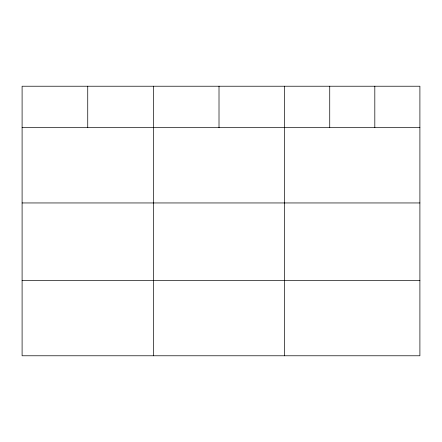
<?xml version="1.0" encoding="UTF-8"?>
<svg xmlns="http://www.w3.org/2000/svg" width="442" height="442" viewBox="0 0 442 442"><rect width="100%" height="100%" fill="white"/><g stroke="black" fill="none" stroke-linecap="round" stroke-linejoin="round"><path stroke-width="0.66" d="M419.9 127.672L419.9 355.777L22.1 355.777L22.1 86.223L419.9 86.223L419.9 127.672L22.1 127.672M22.1 202.95L419.9 202.95M22.1 280.504L419.9 280.504M374.816 86.223L374.816 127.672M329.732 86.223L329.732 127.672M284.648 86.223L284.648 355.777M219.011 86.223L219.011 127.672M153.374 86.223L153.374 355.777M87.737 86.223L87.737 127.672"/></g></svg>
